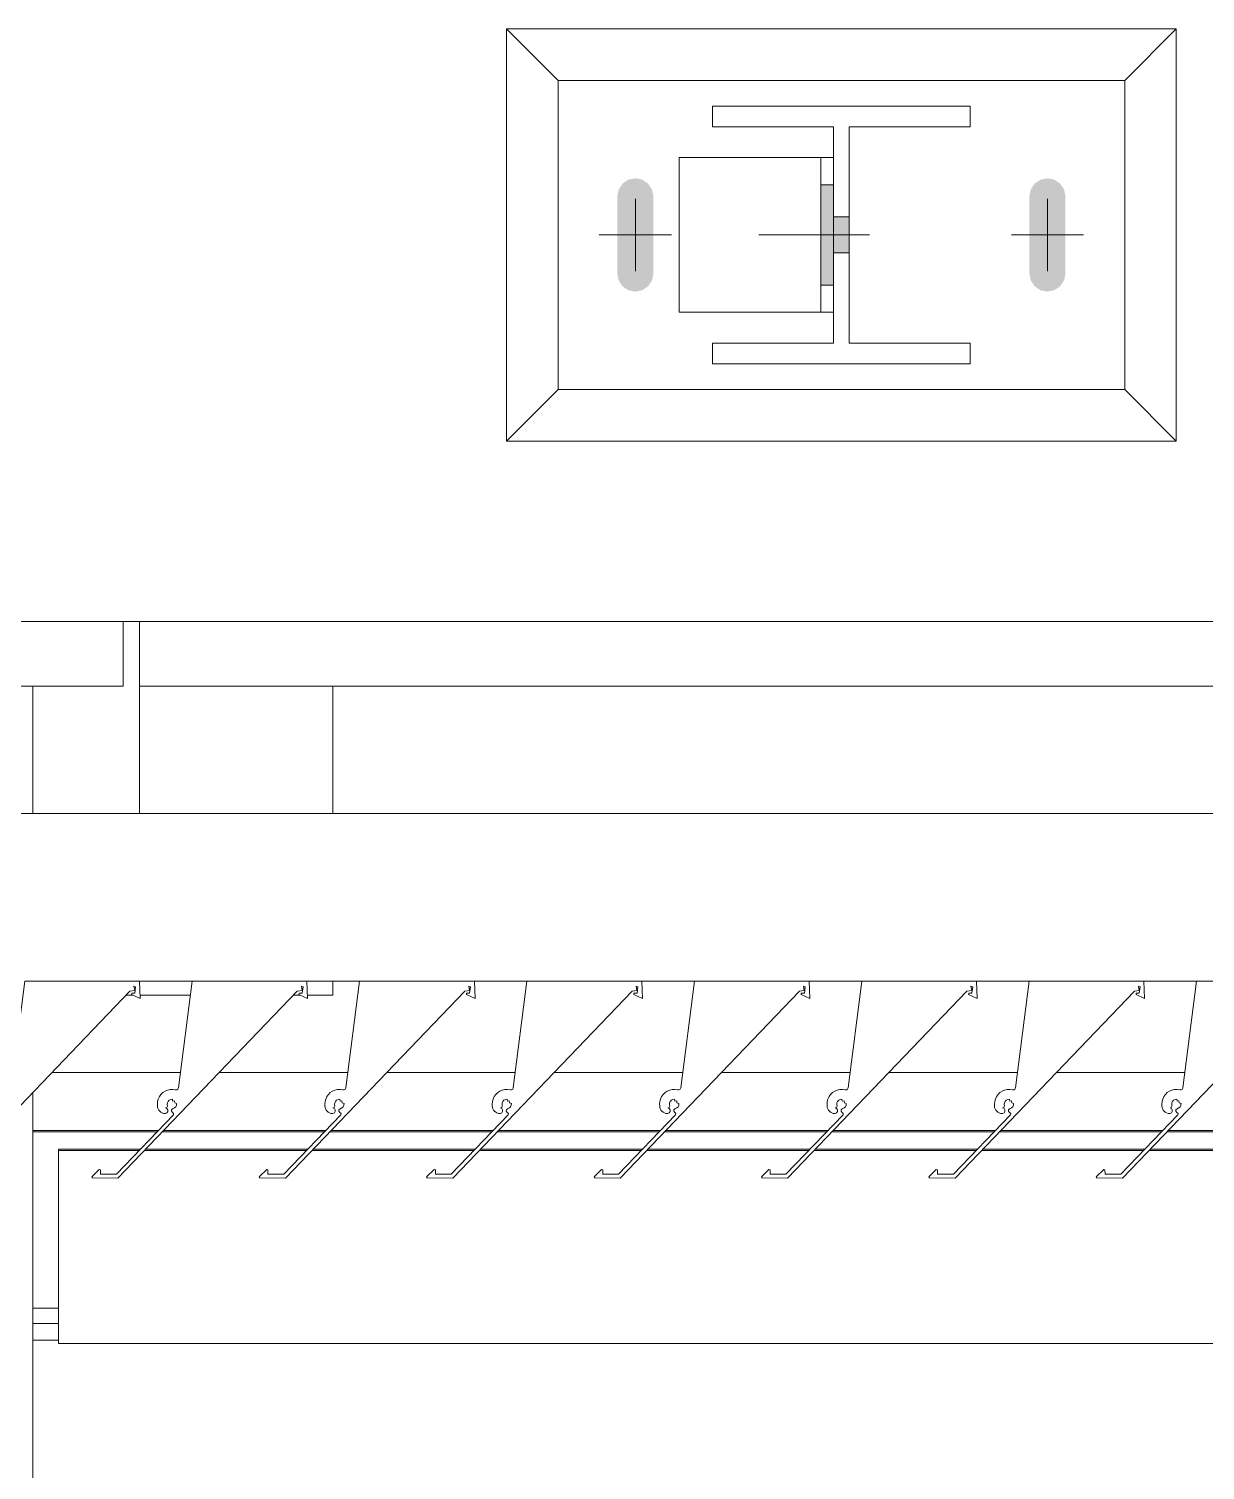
# Model space of a CAD drawing. Header units: millimetres. Extents: x -220592 to 404889, y -217665 to 38245.
# Drawn here: x 7594.83 to 7599.39, y -48145.94 to -48140.34 of the extents above; entities that cross this region are included whole.
import ezdxf

# ---------------------------------------------------------------- set-up
doc = ezdxf.new("R2010")
doc.units = ezdxf.units.MM
doc.linetypes.add('XKITLINE00', pattern=[0])
doc.layers.add('000 - 0_HIDE_OBJ_FRAMING_DEF_SUB_1', color=7, linetype='Continuous')
doc.layers.add('Bolt', color=7, linetype='Continuous', lineweight=0)
doc.layers.add('Part', color=7, linetype='Continuous', lineweight=0)

# ---------------------------------------------------------------- blocks, each defined once
blk = doc.blocks.new('*A13531')
at = {"layer": '000 - 0_HIDE_OBJ_FRAMING_DEF_SUB_1', "color": 7, "linetype": 'XKITLINE00', "lineweight": 0}
blk.add_line((-135.563334, 67.570805), (-170.913334, 67.570805), dxfattribs=at)
blk = doc.blocks.new('*A13830')
at = {"layer": 'Part', "color": 7, "linetype": 'XKITLINE00', "lineweight": 0}
for p, q in [((-142.388308, 67.320805), (-137.388308, 67.320805)), ((-142.728411, 65.820805), (-142.229659, 65.820805)), ((-142.078411, 65.820805), (-141.579659, 65.820805)), ((-141.428411, 65.820805), (-140.929659, 65.820805)), ((-140.778411, 65.820805), (-140.279659, 65.820805)), ((-140.128411, 65.820805), (-139.629659, 65.820805)), ((-139.478411, 65.820805), (-138.979659, 65.820805)), ((-138.828411, 65.820805), (-138.329659, 65.820805))]:
    blk.add_line(p, q, dxfattribs=at)
blk = doc.blocks.new('*A13832')
at = {"layer": 'Part', "color": 7, "linetype": 'XKITLINE00', "lineweight": 0}
for p, q in [((-143.122111, 65.410777), (-142.425865, 66.135899)), ((-142.834201, 66.175699), (-142.887231, 65.761693)), ((-142.388531, 66.175691), (-142.834201, 66.175699)), ((-142.425865, 66.135899), (-142.407322, 66.138796)), ((-142.418984, 66.128664), (-142.419396, 66.123541)), ((-142.406793, 66.128793), (-142.418984, 66.128664)), ((-142.407322, 66.138796), (-142.410226, 66.155812)), ((-142.410226, 66.155812), (-142.403653, 66.153776)), ((-142.406793, 66.128793), (-142.403653, 66.153776)), ((-142.385909, 66.108006), (-142.388531, 66.175691)), ((-142.419396, 66.123541), (-142.385909, 66.108006)), ((-142.947844, 65.742492), (-142.955231, 65.735396)), ((-142.939294, 65.748132), (-142.947844, 65.742492)), ((-142.929864, 65.75213), (-142.939294, 65.748132)), ((-142.919865, 65.754353), (-142.929864, 65.75213)), ((-142.909629, 65.754728), (-142.919865, 65.754353)), ((-142.899495, 65.753242), (-142.909629, 65.754728)), ((-142.893972, 65.753481), (-142.899495, 65.753242)), ((-142.889421, 65.756618), (-142.893972, 65.753481)), ((-142.887231, 65.761693), (-142.889421, 65.756618)), ((-142.968205, 65.707916), (-142.96899, 65.697703)), ((-142.96899, 65.697703), (-142.968892, 65.690904)), ((-142.968892, 65.690904), (-142.968256, 65.685176)), ((-142.968256, 65.685176), (-142.966537, 65.679675)), ((-142.965582, 65.717817), (-142.968205, 65.707916)), ((-142.961209, 65.727079), (-142.965582, 65.717817)), ((-142.955231, 65.735396), (-142.961209, 65.727079)), ((-142.937334, 65.683455), (-142.932353, 65.685485)), ((-142.931862, 65.680513), (-142.937334, 65.683455)), ((-142.932353, 65.685485), (-142.929946, 65.690296)), ((-142.930851, 65.696214), (-142.930507, 65.702714)), ((-142.929946, 65.690296), (-142.930851, 65.696214)), ((-142.930507, 65.702714), (-142.927909, 65.708682)), ((-142.927909, 65.708682), (-142.923387, 65.713364)), ((-142.923387, 65.713364), (-142.917513, 65.716166)), ((-142.917513, 65.716166), (-142.911029, 65.716735)), ((-142.911029, 65.716735), (-142.909923, 65.709029)), ((-142.902527, 65.683297), (-142.910101, 65.680183)), ((-142.909923, 65.709029), (-142.902863, 65.710199)), ((-142.902863, 65.710199), (-142.901919, 65.703034)), ((-142.897741, 65.687964), (-142.902527, 65.683297)), ((-142.901919, 65.703034), (-142.894528, 65.700712)), ((-142.894951, 65.69404), (-142.897741, 65.687964)), ((-142.894528, 65.700712), (-142.894951, 65.69404)), ((-142.907075, 65.656828), (-143.128477, 65.425812)), ((-142.966537, 65.679675), (-142.963797, 65.674605)), ((-142.963797, 65.674605), (-142.960139, 65.670151)), ((-142.960139, 65.670151), (-142.955696, 65.66648)), ((-142.955696, 65.66648), (-142.950633, 65.663726)), ((-142.950633, 65.663726), (-142.945137, 65.661991)), ((-142.945137, 65.661991), (-142.937367, 65.661495)), ((-142.937367, 65.661495), (-142.931893, 65.664135)), ((-142.931893, 65.664135), (-142.928656, 65.669279)), ((-142.928644, 65.675356), (-142.931862, 65.680513)), ((-142.928656, 65.669279), (-142.928644, 65.675356)), ((-142.914258, 65.676), (-142.914464, 65.670106)), ((-142.914464, 65.670106), (-142.91061, 65.665642)), ((-142.910101, 65.680183), (-142.914258, 65.676)), ((-142.91061, 65.665642), (-142.905983, 65.661987)), ((-142.905983, 65.661987), (-142.907075, 65.656828)), ((-143.194842, 65.44466), (-143.22373, 65.416011)), ((-143.22373, 65.416011), (-143.221262, 65.41133)), ((-143.221262, 65.41133), (-143.122111, 65.410777)), ((-143.189921, 65.443575), (-143.194842, 65.44466)), ((-143.189824, 65.426155), (-143.189921, 65.443575)), ((-143.128477, 65.425812), (-143.189824, 65.426155))]:
    blk.add_line(p, q, dxfattribs=at)
blk = doc.blocks.new('*A13834')
at = {"layer": 'Part', "color": 7, "linetype": 'XKITLINE00', "lineweight": 0}
for p, q in [((-144.838405, 66.825501), (-134.468045, 66.825501)), ((-142.388523, 66.175501), (-142.184226, 66.175501)), ((-141.738523, 66.175501), (-141.534226, 66.175501)), ((-141.088523, 66.175501), (-140.884226, 66.175501)), ((-140.438523, 66.175501), (-140.234226, 66.175501)), ((-139.788523, 66.175501), (-139.584226, 66.175501)), ((-139.138523, 66.175501), (-138.934226, 66.175501)), ((-138.488523, 66.175501), (-138.284226, 66.175501))]:
    blk.add_line(p, q, dxfattribs=at)
blk = doc.blocks.new('*A13835')
at = {"layer": 'Part', "color": 7, "linetype": 'XKITLINE00', "lineweight": 0}
for p, q in [((-145.152583, 67.320789), (-145.152583, 67.570789)), ((-142.452583, 67.320789), (-142.452583, 67.570789)), ((-145.152583, 67.320789), (-142.452583, 67.320789))]:
    blk.add_line(p, q, dxfattribs=at)
blk = doc.blocks.new('*A13843')
at = {"layer": 'Part', "color": 7, "linetype": 'XKITLINE00', "lineweight": 0}
for p, q in [((-138.572111, 65.410777), (-137.875865, 66.135899)), ((-138.284201, 66.175699), (-138.337231, 65.761693)), ((-137.838531, 66.175691), (-138.284201, 66.175699)), ((-137.875865, 66.135899), (-137.857322, 66.138796)), ((-137.868984, 66.128664), (-137.869396, 66.123541)), ((-137.856793, 66.128793), (-137.868984, 66.128664)), ((-137.857322, 66.138796), (-137.860226, 66.155812)), ((-137.860226, 66.155812), (-137.853653, 66.153776)), ((-137.856793, 66.128793), (-137.853653, 66.153776)), ((-137.835909, 66.108006), (-137.838531, 66.175691)), ((-137.869396, 66.123541), (-137.835909, 66.108006)), ((-138.397844, 65.742492), (-138.405231, 65.735396)), ((-138.389294, 65.748132), (-138.397844, 65.742492)), ((-138.379864, 65.75213), (-138.389294, 65.748132)), ((-138.369865, 65.754353), (-138.379864, 65.75213)), ((-138.359629, 65.754728), (-138.369865, 65.754353)), ((-138.349495, 65.753242), (-138.359629, 65.754728)), ((-138.343972, 65.753481), (-138.349495, 65.753242)), ((-138.339421, 65.756618), (-138.343972, 65.753481)), ((-138.337231, 65.761693), (-138.339421, 65.756618)), ((-138.418205, 65.707916), (-138.41899, 65.697703)), ((-138.41899, 65.697703), (-138.418892, 65.690904)), ((-138.418892, 65.690904), (-138.418256, 65.685176)), ((-138.418256, 65.685176), (-138.416537, 65.679675)), ((-138.415582, 65.717817), (-138.418205, 65.707916)), ((-138.411209, 65.727079), (-138.415582, 65.717817)), ((-138.405231, 65.735396), (-138.411209, 65.727079)), ((-138.387334, 65.683455), (-138.382353, 65.685485)), ((-138.381862, 65.680513), (-138.387334, 65.683455)), ((-138.382353, 65.685485), (-138.379946, 65.690296)), ((-138.380851, 65.696214), (-138.380507, 65.702714)), ((-138.379946, 65.690296), (-138.380851, 65.696214)), ((-138.380507, 65.702714), (-138.377909, 65.708682)), ((-138.377909, 65.708682), (-138.373387, 65.713364)), ((-138.373387, 65.713364), (-138.367513, 65.716166)), ((-138.367513, 65.716166), (-138.361029, 65.716735)), ((-138.361029, 65.716735), (-138.359923, 65.709029)), ((-138.352527, 65.683297), (-138.360101, 65.680183)), ((-138.359923, 65.709029), (-138.352863, 65.710199)), ((-138.352863, 65.710199), (-138.351919, 65.703034)), ((-138.347741, 65.687964), (-138.352527, 65.683297)), ((-138.351919, 65.703034), (-138.344528, 65.700712)), ((-138.344951, 65.69404), (-138.347741, 65.687964)), ((-138.344528, 65.700712), (-138.344951, 65.69404)), ((-138.357075, 65.656828), (-138.578477, 65.425812)), ((-138.416537, 65.679675), (-138.413797, 65.674605)), ((-138.413797, 65.674605), (-138.410139, 65.670151)), ((-138.410139, 65.670151), (-138.405696, 65.66648)), ((-138.405696, 65.66648), (-138.400633, 65.663726)), ((-138.400633, 65.663726), (-138.395137, 65.661991)), ((-138.395137, 65.661991), (-138.387367, 65.661495)), ((-138.387367, 65.661495), (-138.381893, 65.664135)), ((-138.381893, 65.664135), (-138.378656, 65.669279)), ((-138.378644, 65.675356), (-138.381862, 65.680513)), ((-138.378656, 65.669279), (-138.378644, 65.675356)), ((-138.364258, 65.676), (-138.364464, 65.670106)), ((-138.364464, 65.670106), (-138.36061, 65.665642)), ((-138.360101, 65.680183), (-138.364258, 65.676)), ((-138.36061, 65.665642), (-138.355983, 65.661987)), ((-138.355983, 65.661987), (-138.357075, 65.656828)), ((-138.644842, 65.44466), (-138.67373, 65.416011)), ((-138.67373, 65.416011), (-138.671262, 65.41133)), ((-138.671262, 65.41133), (-138.572111, 65.410777)), ((-138.639921, 65.443575), (-138.644842, 65.44466)), ((-138.639824, 65.426155), (-138.639921, 65.443575)), ((-138.578477, 65.425812), (-138.639824, 65.426155))]:
    blk.add_line(p, q, dxfattribs=at)
blk = doc.blocks.new('*A13852')
at = {"layer": '000 - 0_HIDE_OBJ_FRAMING_DEF_SUB_1', "color": 7, "linetype": 'XKITLINE00', "lineweight": 0}
for p, q in [((-142.802542, 65.595903), (-142.315465, 65.595903)), ((-142.802542, 65.590669), (-142.32048, 65.590669)), ((-142.299382, 65.590669), (-141.67048, 65.590669)), ((-142.294357, 65.595903), (-141.665465, 65.595903)), ((-141.649382, 65.590669), (-141.02048, 65.590669)), ((-141.644357, 65.595903), (-141.015465, 65.595903)), ((-140.999382, 65.590669), (-140.37048, 65.590669)), ((-140.994357, 65.595903), (-140.365465, 65.595903)), ((-140.349382, 65.590669), (-139.72048, 65.590669)), ((-140.344357, 65.595903), (-139.715465, 65.595903)), ((-139.699382, 65.590669), (-139.07048, 65.590669)), ((-139.694357, 65.595903), (-139.065465, 65.595903)), ((-139.049382, 65.590669), (-138.42048, 65.590669)), ((-139.044357, 65.595903), (-138.415465, 65.595903)), ((-138.399382, 65.590669), (-137.77048, 65.590669)), ((-138.394357, 65.595903), (-137.765465, 65.595903)), ((-142.702542, 65.522633), (-142.385686, 65.522633)), ((-142.702542, 65.522633), (-142.702542, 65.517399)), ((-142.702542, 65.517399), (-142.390702, 65.517399)), ((-142.702542, 65.517399), (-142.702542, 64.768427)), ((-142.369735, 65.517399), (-141.740702, 65.517399)), ((-142.364709, 65.522633), (-141.735686, 65.522633)), ((-141.719735, 65.517399), (-141.090702, 65.517399)), ((-141.714709, 65.522633), (-141.085686, 65.522633)), ((-141.069735, 65.517399), (-140.440702, 65.517399)), ((-141.064709, 65.522633), (-140.435686, 65.522633)), ((-140.419735, 65.517399), (-139.790702, 65.517399)), ((-140.414709, 65.522633), (-139.785686, 65.522633)), ((-139.769735, 65.517399), (-139.140702, 65.517399)), ((-139.764709, 65.522633), (-139.135686, 65.522633)), ((-139.119735, 65.517399), (-138.490702, 65.517399)), ((-139.114709, 65.522633), (-138.485686, 65.522633)), ((-138.469735, 65.517399), (-137.840702, 65.517399)), ((-138.464709, 65.522633), (-137.835686, 65.522633)), ((-142.802542, 64.906608), (-142.702542, 64.906608)), ((-142.802542, 64.846422), (-142.702542, 64.846422)), ((-142.802542, 64.781511), (-142.702542, 64.781511)), ((-142.702542, 64.768427), (-130.485516, 64.768427))]:
    blk.add_line(p, q, dxfattribs=at)
blk = doc.blocks.new('*A13887')
at = {"layer": '000 - 0_HIDE_OBJ_FRAMING_DEF_SUB_1', "color": 7, "linetype": 'XKITLINE00', "lineweight": 0}
for p, q in [((-142.802542, 66.825501), (-142.802542, 67.320789)), ((-142.802542, 51.974805), (-142.802542, 65.743599))]:
    blk.add_line(p, q, dxfattribs=at)
blk = doc.blocks.new('*A13955')
at = {"layer": 'Part', "color": 7, "linetype": 'XKITLINE00', "lineweight": 0}
for p, q in [((-139.222111, 65.410777), (-138.525865, 66.135899)), ((-138.934201, 66.175699), (-138.987231, 65.761693)), ((-138.488531, 66.175691), (-138.934201, 66.175699)), ((-138.525865, 66.135899), (-138.507322, 66.138796)), ((-138.518984, 66.128664), (-138.519396, 66.123541)), ((-138.506793, 66.128793), (-138.518984, 66.128664)), ((-138.507322, 66.138796), (-138.510226, 66.155812)), ((-138.510226, 66.155812), (-138.503653, 66.153776)), ((-138.506793, 66.128793), (-138.503653, 66.153776)), ((-138.485909, 66.108006), (-138.488531, 66.175691)), ((-138.519396, 66.123541), (-138.485909, 66.108006)), ((-139.047844, 65.742492), (-139.055231, 65.735396)), ((-139.039294, 65.748132), (-139.047844, 65.742492)), ((-139.029864, 65.75213), (-139.039294, 65.748132)), ((-139.019865, 65.754353), (-139.029864, 65.75213)), ((-139.009629, 65.754728), (-139.019865, 65.754353)), ((-138.999495, 65.753242), (-139.009629, 65.754728)), ((-138.993972, 65.753481), (-138.999495, 65.753242)), ((-138.989421, 65.756618), (-138.993972, 65.753481)), ((-138.987231, 65.761693), (-138.989421, 65.756618)), ((-139.068205, 65.707916), (-139.06899, 65.697703)), ((-139.06899, 65.697703), (-139.068892, 65.690904)), ((-139.068892, 65.690904), (-139.068256, 65.685176)), ((-139.068256, 65.685176), (-139.066537, 65.679675)), ((-139.065582, 65.717817), (-139.068205, 65.707916)), ((-139.061209, 65.727079), (-139.065582, 65.717817)), ((-139.055231, 65.735396), (-139.061209, 65.727079)), ((-139.037334, 65.683455), (-139.032353, 65.685485)), ((-139.031862, 65.680513), (-139.037334, 65.683455)), ((-139.032353, 65.685485), (-139.029946, 65.690296)), ((-139.030851, 65.696214), (-139.030507, 65.702714)), ((-139.029946, 65.690296), (-139.030851, 65.696214)), ((-139.030507, 65.702714), (-139.027909, 65.708682)), ((-139.027909, 65.708682), (-139.023387, 65.713364)), ((-139.023387, 65.713364), (-139.017513, 65.716166)), ((-139.017513, 65.716166), (-139.011029, 65.716735)), ((-139.011029, 65.716735), (-139.009923, 65.709029)), ((-139.002527, 65.683297), (-139.010101, 65.680183)), ((-139.009923, 65.709029), (-139.002863, 65.710199)), ((-139.002863, 65.710199), (-139.001919, 65.703034)), ((-138.997741, 65.687964), (-139.002527, 65.683297)), ((-139.001919, 65.703034), (-138.994528, 65.700712)), ((-138.994951, 65.69404), (-138.997741, 65.687964)), ((-138.994528, 65.700712), (-138.994951, 65.69404)), ((-139.007075, 65.656828), (-139.228477, 65.425812)), ((-139.066537, 65.679675), (-139.063797, 65.674605)), ((-139.063797, 65.674605), (-139.060139, 65.670151)), ((-139.060139, 65.670151), (-139.055696, 65.66648)), ((-139.055696, 65.66648), (-139.050633, 65.663726)), ((-139.050633, 65.663726), (-139.045137, 65.661991)), ((-139.045137, 65.661991), (-139.037367, 65.661495)), ((-139.037367, 65.661495), (-139.031893, 65.664135)), ((-139.031893, 65.664135), (-139.028656, 65.669279)), ((-139.028644, 65.675356), (-139.031862, 65.680513)), ((-139.028656, 65.669279), (-139.028644, 65.675356)), ((-139.014258, 65.676), (-139.014464, 65.670106)), ((-139.014464, 65.670106), (-139.01061, 65.665642)), ((-139.010101, 65.680183), (-139.014258, 65.676)), ((-139.01061, 65.665642), (-139.005983, 65.661987)), ((-139.005983, 65.661987), (-139.007075, 65.656828)), ((-139.294842, 65.44466), (-139.32373, 65.416011)), ((-139.32373, 65.416011), (-139.321262, 65.41133)), ((-139.321262, 65.41133), (-139.222111, 65.410777)), ((-139.289921, 65.443575), (-139.294842, 65.44466)), ((-139.289824, 65.426155), (-139.289921, 65.443575)), ((-139.228477, 65.425812), (-139.289824, 65.426155))]:
    blk.add_line(p, q, dxfattribs=at)
blk = doc.blocks.new('*A13956')
at = {"layer": 'Part', "color": 7, "linetype": 'XKITLINE00', "lineweight": 0}
for p, q in [((-139.872111, 65.410777), (-139.175865, 66.135899)), ((-139.584201, 66.175699), (-139.637231, 65.761693)), ((-139.138531, 66.175691), (-139.584201, 66.175699)), ((-139.175865, 66.135899), (-139.157322, 66.138796)), ((-139.168984, 66.128664), (-139.169396, 66.123541)), ((-139.156793, 66.128793), (-139.168984, 66.128664)), ((-139.157322, 66.138796), (-139.160226, 66.155812)), ((-139.160226, 66.155812), (-139.153653, 66.153776)), ((-139.156793, 66.128793), (-139.153653, 66.153776)), ((-139.135909, 66.108006), (-139.138531, 66.175691)), ((-139.169396, 66.123541), (-139.135909, 66.108006)), ((-139.697844, 65.742492), (-139.705231, 65.735396)), ((-139.689294, 65.748132), (-139.697844, 65.742492)), ((-139.679864, 65.75213), (-139.689294, 65.748132)), ((-139.669865, 65.754353), (-139.679864, 65.75213)), ((-139.659629, 65.754728), (-139.669865, 65.754353)), ((-139.649495, 65.753242), (-139.659629, 65.754728)), ((-139.643972, 65.753481), (-139.649495, 65.753242)), ((-139.639421, 65.756618), (-139.643972, 65.753481)), ((-139.637231, 65.761693), (-139.639421, 65.756618)), ((-139.718205, 65.707916), (-139.71899, 65.697703)), ((-139.71899, 65.697703), (-139.718892, 65.690904)), ((-139.718892, 65.690904), (-139.718256, 65.685176)), ((-139.718256, 65.685176), (-139.716537, 65.679675)), ((-139.715582, 65.717817), (-139.718205, 65.707916)), ((-139.711209, 65.727079), (-139.715582, 65.717817)), ((-139.705231, 65.735396), (-139.711209, 65.727079)), ((-139.687334, 65.683455), (-139.682353, 65.685485)), ((-139.681862, 65.680513), (-139.687334, 65.683455)), ((-139.682353, 65.685485), (-139.679946, 65.690296)), ((-139.680851, 65.696214), (-139.680507, 65.702714)), ((-139.679946, 65.690296), (-139.680851, 65.696214)), ((-139.680507, 65.702714), (-139.677909, 65.708682)), ((-139.677909, 65.708682), (-139.673387, 65.713364)), ((-139.673387, 65.713364), (-139.667513, 65.716166)), ((-139.667513, 65.716166), (-139.661029, 65.716735)), ((-139.661029, 65.716735), (-139.659923, 65.709029)), ((-139.652527, 65.683297), (-139.660101, 65.680183)), ((-139.659923, 65.709029), (-139.652863, 65.710199)), ((-139.652863, 65.710199), (-139.651919, 65.703034)), ((-139.647741, 65.687964), (-139.652527, 65.683297)), ((-139.651919, 65.703034), (-139.644528, 65.700712)), ((-139.644951, 65.69404), (-139.647741, 65.687964)), ((-139.644528, 65.700712), (-139.644951, 65.69404)), ((-139.657075, 65.656828), (-139.878477, 65.425812)), ((-139.716537, 65.679675), (-139.713797, 65.674605)), ((-139.713797, 65.674605), (-139.710139, 65.670151)), ((-139.710139, 65.670151), (-139.705696, 65.66648)), ((-139.705696, 65.66648), (-139.700633, 65.663726)), ((-139.700633, 65.663726), (-139.695137, 65.661991)), ((-139.695137, 65.661991), (-139.687367, 65.661495)), ((-139.687367, 65.661495), (-139.681893, 65.664135)), ((-139.681893, 65.664135), (-139.678656, 65.669279)), ((-139.678644, 65.675356), (-139.681862, 65.680513)), ((-139.678656, 65.669279), (-139.678644, 65.675356)), ((-139.664258, 65.676), (-139.664464, 65.670106)), ((-139.664464, 65.670106), (-139.66061, 65.665642)), ((-139.660101, 65.680183), (-139.664258, 65.676)), ((-139.66061, 65.665642), (-139.655983, 65.661987)), ((-139.655983, 65.661987), (-139.657075, 65.656828)), ((-139.944842, 65.44466), (-139.97373, 65.416011)), ((-139.97373, 65.416011), (-139.971262, 65.41133)), ((-139.971262, 65.41133), (-139.872111, 65.410777)), ((-139.939921, 65.443575), (-139.944842, 65.44466)), ((-139.939824, 65.426155), (-139.939921, 65.443575)), ((-139.878477, 65.425812), (-139.939824, 65.426155))]:
    blk.add_line(p, q, dxfattribs=at)
blk = doc.blocks.new('*A13957')
at = {"layer": 'Part', "color": 7, "linetype": 'XKITLINE00', "lineweight": 0}
for p, q in [((-140.522111, 65.410777), (-139.825865, 66.135899)), ((-140.234201, 66.175699), (-140.287231, 65.761693)), ((-139.788531, 66.175691), (-140.234201, 66.175699)), ((-139.825865, 66.135899), (-139.807322, 66.138796)), ((-139.818984, 66.128664), (-139.819396, 66.123541)), ((-139.806793, 66.128793), (-139.818984, 66.128664)), ((-139.807322, 66.138796), (-139.810226, 66.155812)), ((-139.810226, 66.155812), (-139.803653, 66.153776)), ((-139.806793, 66.128793), (-139.803653, 66.153776)), ((-139.785909, 66.108006), (-139.788531, 66.175691)), ((-139.819396, 66.123541), (-139.785909, 66.108006)), ((-140.347844, 65.742492), (-140.355231, 65.735396)), ((-140.339294, 65.748132), (-140.347844, 65.742492)), ((-140.329864, 65.75213), (-140.339294, 65.748132)), ((-140.319865, 65.754353), (-140.329864, 65.75213)), ((-140.309629, 65.754728), (-140.319865, 65.754353)), ((-140.299495, 65.753242), (-140.309629, 65.754728)), ((-140.293972, 65.753481), (-140.299495, 65.753242)), ((-140.289421, 65.756618), (-140.293972, 65.753481)), ((-140.287231, 65.761693), (-140.289421, 65.756618)), ((-140.368205, 65.707916), (-140.36899, 65.697703)), ((-140.36899, 65.697703), (-140.368892, 65.690904)), ((-140.368892, 65.690904), (-140.368256, 65.685176)), ((-140.368256, 65.685176), (-140.366537, 65.679675)), ((-140.365582, 65.717817), (-140.368205, 65.707916)), ((-140.361209, 65.727079), (-140.365582, 65.717817)), ((-140.355231, 65.735396), (-140.361209, 65.727079)), ((-140.337334, 65.683455), (-140.332353, 65.685485)), ((-140.331862, 65.680513), (-140.337334, 65.683455)), ((-140.332353, 65.685485), (-140.329946, 65.690296)), ((-140.330851, 65.696214), (-140.330507, 65.702714)), ((-140.329946, 65.690296), (-140.330851, 65.696214)), ((-140.330507, 65.702714), (-140.327909, 65.708682)), ((-140.327909, 65.708682), (-140.323387, 65.713364)), ((-140.323387, 65.713364), (-140.317513, 65.716166)), ((-140.317513, 65.716166), (-140.311029, 65.716735)), ((-140.311029, 65.716735), (-140.309923, 65.709029)), ((-140.302527, 65.683297), (-140.310101, 65.680183)), ((-140.309923, 65.709029), (-140.302863, 65.710199)), ((-140.302863, 65.710199), (-140.301919, 65.703034)), ((-140.297741, 65.687964), (-140.302527, 65.683297)), ((-140.301919, 65.703034), (-140.294528, 65.700712)), ((-140.294951, 65.69404), (-140.297741, 65.687964)), ((-140.294528, 65.700712), (-140.294951, 65.69404)), ((-140.307075, 65.656828), (-140.528477, 65.425812)), ((-140.366537, 65.679675), (-140.363797, 65.674605)), ((-140.363797, 65.674605), (-140.360139, 65.670151)), ((-140.360139, 65.670151), (-140.355696, 65.66648)), ((-140.355696, 65.66648), (-140.350633, 65.663726)), ((-140.350633, 65.663726), (-140.345137, 65.661991)), ((-140.345137, 65.661991), (-140.337367, 65.661495)), ((-140.337367, 65.661495), (-140.331893, 65.664135)), ((-140.331893, 65.664135), (-140.328656, 65.669279)), ((-140.328644, 65.675356), (-140.331862, 65.680513)), ((-140.328656, 65.669279), (-140.328644, 65.675356)), ((-140.314258, 65.676), (-140.314464, 65.670106)), ((-140.314464, 65.670106), (-140.31061, 65.665642)), ((-140.310101, 65.680183), (-140.314258, 65.676)), ((-140.31061, 65.665642), (-140.305983, 65.661987)), ((-140.305983, 65.661987), (-140.307075, 65.656828)), ((-140.594842, 65.44466), (-140.62373, 65.416011)), ((-140.62373, 65.416011), (-140.621262, 65.41133)), ((-140.621262, 65.41133), (-140.522111, 65.410777)), ((-140.589921, 65.443575), (-140.594842, 65.44466)), ((-140.589824, 65.426155), (-140.589921, 65.443575)), ((-140.528477, 65.425812), (-140.589824, 65.426155))]:
    blk.add_line(p, q, dxfattribs=at)
blk = doc.blocks.new('*A13958')
at = {"layer": 'Part', "color": 7, "linetype": 'XKITLINE00', "lineweight": 0}
for p, q in [((-141.172111, 65.410777), (-140.475865, 66.135899)), ((-140.884201, 66.175699), (-140.937231, 65.761693)), ((-140.438531, 66.175691), (-140.884201, 66.175699)), ((-140.475865, 66.135899), (-140.457322, 66.138796)), ((-140.468984, 66.128664), (-140.469396, 66.123541)), ((-140.456793, 66.128793), (-140.468984, 66.128664)), ((-140.457322, 66.138796), (-140.460226, 66.155812)), ((-140.460226, 66.155812), (-140.453653, 66.153776)), ((-140.456793, 66.128793), (-140.453653, 66.153776)), ((-140.435909, 66.108006), (-140.438531, 66.175691)), ((-140.469396, 66.123541), (-140.435909, 66.108006)), ((-140.997844, 65.742492), (-141.005231, 65.735396)), ((-140.989294, 65.748132), (-140.997844, 65.742492)), ((-140.979864, 65.75213), (-140.989294, 65.748132)), ((-140.969865, 65.754353), (-140.979864, 65.75213)), ((-140.959629, 65.754728), (-140.969865, 65.754353)), ((-140.949495, 65.753242), (-140.959629, 65.754728)), ((-140.943972, 65.753481), (-140.949495, 65.753242)), ((-140.939421, 65.756618), (-140.943972, 65.753481)), ((-140.937231, 65.761693), (-140.939421, 65.756618)), ((-141.018205, 65.707916), (-141.01899, 65.697703)), ((-141.01899, 65.697703), (-141.018892, 65.690904)), ((-141.018892, 65.690904), (-141.018256, 65.685176)), ((-141.018256, 65.685176), (-141.016537, 65.679675)), ((-141.015582, 65.717817), (-141.018205, 65.707916)), ((-141.011209, 65.727079), (-141.015582, 65.717817)), ((-141.005231, 65.735396), (-141.011209, 65.727079)), ((-140.987334, 65.683455), (-140.982353, 65.685485)), ((-140.981862, 65.680513), (-140.987334, 65.683455)), ((-140.982353, 65.685485), (-140.979946, 65.690296)), ((-140.980851, 65.696214), (-140.980507, 65.702714)), ((-140.979946, 65.690296), (-140.980851, 65.696214)), ((-140.980507, 65.702714), (-140.977909, 65.708682)), ((-140.977909, 65.708682), (-140.973387, 65.713364)), ((-140.973387, 65.713364), (-140.967513, 65.716166)), ((-140.967513, 65.716166), (-140.961029, 65.716735)), ((-140.961029, 65.716735), (-140.959923, 65.709029)), ((-140.952527, 65.683297), (-140.960101, 65.680183)), ((-140.959923, 65.709029), (-140.952863, 65.710199)), ((-140.952863, 65.710199), (-140.951919, 65.703034)), ((-140.947741, 65.687964), (-140.952527, 65.683297)), ((-140.951919, 65.703034), (-140.944528, 65.700712)), ((-140.944951, 65.69404), (-140.947741, 65.687964)), ((-140.944528, 65.700712), (-140.944951, 65.69404)), ((-140.957075, 65.656828), (-141.178477, 65.425812)), ((-141.016537, 65.679675), (-141.013797, 65.674605)), ((-141.013797, 65.674605), (-141.010139, 65.670151)), ((-141.010139, 65.670151), (-141.005696, 65.66648)), ((-141.005696, 65.66648), (-141.000633, 65.663726)), ((-141.000633, 65.663726), (-140.995137, 65.661991)), ((-140.995137, 65.661991), (-140.987367, 65.661495)), ((-140.987367, 65.661495), (-140.981893, 65.664135)), ((-140.981893, 65.664135), (-140.978656, 65.669279)), ((-140.978644, 65.675356), (-140.981862, 65.680513)), ((-140.978656, 65.669279), (-140.978644, 65.675356)), ((-140.964258, 65.676), (-140.964464, 65.670106)), ((-140.964464, 65.670106), (-140.96061, 65.665642)), ((-140.960101, 65.680183), (-140.964258, 65.676)), ((-140.96061, 65.665642), (-140.955983, 65.661987)), ((-140.955983, 65.661987), (-140.957075, 65.656828)), ((-141.244842, 65.44466), (-141.27373, 65.416011)), ((-141.27373, 65.416011), (-141.271262, 65.41133)), ((-141.271262, 65.41133), (-141.172111, 65.410777)), ((-141.239921, 65.443575), (-141.244842, 65.44466)), ((-141.239824, 65.426155), (-141.239921, 65.443575)), ((-141.178477, 65.425812), (-141.239824, 65.426155))]:
    blk.add_line(p, q, dxfattribs=at)
blk = doc.blocks.new('*A13959')
at = {"layer": 'Part', "color": 7, "linetype": 'XKITLINE00', "lineweight": 0}
for p, q in [((-141.822111, 65.410777), (-141.125865, 66.135899)), ((-141.534201, 66.175699), (-141.587231, 65.761693)), ((-141.088531, 66.175691), (-141.534201, 66.175699)), ((-141.125865, 66.135899), (-141.107322, 66.138796)), ((-141.118984, 66.128664), (-141.119396, 66.123541)), ((-141.106793, 66.128793), (-141.118984, 66.128664)), ((-141.107322, 66.138796), (-141.110226, 66.155812)), ((-141.110226, 66.155812), (-141.103653, 66.153776)), ((-141.106793, 66.128793), (-141.103653, 66.153776)), ((-141.085909, 66.108006), (-141.088531, 66.175691)), ((-141.119396, 66.123541), (-141.085909, 66.108006)), ((-141.647844, 65.742492), (-141.655231, 65.735396)), ((-141.639294, 65.748132), (-141.647844, 65.742492)), ((-141.629864, 65.75213), (-141.639294, 65.748132)), ((-141.619865, 65.754353), (-141.629864, 65.75213)), ((-141.609629, 65.754728), (-141.619865, 65.754353)), ((-141.599495, 65.753242), (-141.609629, 65.754728)), ((-141.593972, 65.753481), (-141.599495, 65.753242)), ((-141.589421, 65.756618), (-141.593972, 65.753481)), ((-141.587231, 65.761693), (-141.589421, 65.756618)), ((-141.668205, 65.707916), (-141.66899, 65.697703)), ((-141.66899, 65.697703), (-141.668892, 65.690904)), ((-141.668892, 65.690904), (-141.668256, 65.685176)), ((-141.668256, 65.685176), (-141.666537, 65.679675)), ((-141.665582, 65.717817), (-141.668205, 65.707916)), ((-141.661209, 65.727079), (-141.665582, 65.717817)), ((-141.655231, 65.735396), (-141.661209, 65.727079)), ((-141.637334, 65.683455), (-141.632353, 65.685485)), ((-141.631862, 65.680513), (-141.637334, 65.683455)), ((-141.632353, 65.685485), (-141.629946, 65.690296)), ((-141.630851, 65.696214), (-141.630507, 65.702714)), ((-141.629946, 65.690296), (-141.630851, 65.696214)), ((-141.630507, 65.702714), (-141.627909, 65.708682)), ((-141.627909, 65.708682), (-141.623387, 65.713364)), ((-141.623387, 65.713364), (-141.617513, 65.716166)), ((-141.617513, 65.716166), (-141.611029, 65.716735)), ((-141.611029, 65.716735), (-141.609923, 65.709029)), ((-141.602527, 65.683297), (-141.610101, 65.680183)), ((-141.609923, 65.709029), (-141.602863, 65.710199)), ((-141.602863, 65.710199), (-141.601919, 65.703034)), ((-141.597741, 65.687964), (-141.602527, 65.683297)), ((-141.601919, 65.703034), (-141.594528, 65.700712)), ((-141.594951, 65.69404), (-141.597741, 65.687964)), ((-141.594528, 65.700712), (-141.594951, 65.69404)), ((-141.607075, 65.656828), (-141.828477, 65.425812)), ((-141.666537, 65.679675), (-141.663797, 65.674605)), ((-141.663797, 65.674605), (-141.660139, 65.670151)), ((-141.660139, 65.670151), (-141.655696, 65.66648)), ((-141.655696, 65.66648), (-141.650633, 65.663726)), ((-141.650633, 65.663726), (-141.645137, 65.661991)), ((-141.645137, 65.661991), (-141.637367, 65.661495)), ((-141.637367, 65.661495), (-141.631893, 65.664135)), ((-141.631893, 65.664135), (-141.628656, 65.669279)), ((-141.628644, 65.675356), (-141.631862, 65.680513)), ((-141.628656, 65.669279), (-141.628644, 65.675356)), ((-141.614258, 65.676), (-141.614464, 65.670106)), ((-141.614464, 65.670106), (-141.61061, 65.665642)), ((-141.610101, 65.680183), (-141.614258, 65.676)), ((-141.61061, 65.665642), (-141.605983, 65.661987)), ((-141.605983, 65.661987), (-141.607075, 65.656828)), ((-141.894842, 65.44466), (-141.92373, 65.416011)), ((-141.92373, 65.416011), (-141.921262, 65.41133)), ((-141.921262, 65.41133), (-141.822111, 65.410777)), ((-141.889921, 65.443575), (-141.894842, 65.44466)), ((-141.889824, 65.426155), (-141.889921, 65.443575)), ((-141.828477, 65.425812), (-141.889824, 65.426155))]:
    blk.add_line(p, q, dxfattribs=at)
blk = doc.blocks.new('*A13960')
at = {"layer": 'Part', "color": 7, "linetype": 'XKITLINE00', "lineweight": 0}
for p, q in [((-142.472111, 65.410777), (-141.775865, 66.135899)), ((-142.184201, 66.175699), (-142.237231, 65.761693)), ((-141.738531, 66.175691), (-142.184201, 66.175699)), ((-141.775865, 66.135899), (-141.757322, 66.138796)), ((-141.768984, 66.128664), (-141.769396, 66.123541)), ((-141.756793, 66.128793), (-141.768984, 66.128664)), ((-141.757322, 66.138796), (-141.760226, 66.155812)), ((-141.760226, 66.155812), (-141.753653, 66.153776)), ((-141.756793, 66.128793), (-141.753653, 66.153776)), ((-141.735909, 66.108006), (-141.738531, 66.175691)), ((-141.769396, 66.123541), (-141.735909, 66.108006)), ((-142.297844, 65.742492), (-142.305231, 65.735396)), ((-142.289294, 65.748132), (-142.297844, 65.742492)), ((-142.279864, 65.75213), (-142.289294, 65.748132)), ((-142.269865, 65.754353), (-142.279864, 65.75213)), ((-142.259629, 65.754728), (-142.269865, 65.754353)), ((-142.249495, 65.753242), (-142.259629, 65.754728)), ((-142.243972, 65.753481), (-142.249495, 65.753242)), ((-142.239421, 65.756618), (-142.243972, 65.753481)), ((-142.237231, 65.761693), (-142.239421, 65.756618)), ((-142.318205, 65.707916), (-142.31899, 65.697703)), ((-142.31899, 65.697703), (-142.318892, 65.690904)), ((-142.318892, 65.690904), (-142.318256, 65.685176)), ((-142.318256, 65.685176), (-142.316537, 65.679675)), ((-142.315582, 65.717817), (-142.318205, 65.707916)), ((-142.311209, 65.727079), (-142.315582, 65.717817)), ((-142.305231, 65.735396), (-142.311209, 65.727079)), ((-142.287334, 65.683455), (-142.282353, 65.685485)), ((-142.281862, 65.680513), (-142.287334, 65.683455)), ((-142.282353, 65.685485), (-142.279946, 65.690296)), ((-142.280851, 65.696214), (-142.280507, 65.702714)), ((-142.279946, 65.690296), (-142.280851, 65.696214)), ((-142.280507, 65.702714), (-142.277909, 65.708682)), ((-142.277909, 65.708682), (-142.273387, 65.713364)), ((-142.273387, 65.713364), (-142.267513, 65.716166)), ((-142.267513, 65.716166), (-142.261029, 65.716735)), ((-142.261029, 65.716735), (-142.259923, 65.709029)), ((-142.252527, 65.683297), (-142.260101, 65.680183)), ((-142.259923, 65.709029), (-142.252863, 65.710199)), ((-142.252863, 65.710199), (-142.251919, 65.703034)), ((-142.247741, 65.687964), (-142.252527, 65.683297)), ((-142.251919, 65.703034), (-142.244528, 65.700712)), ((-142.244951, 65.69404), (-142.247741, 65.687964)), ((-142.244528, 65.700712), (-142.244951, 65.69404)), ((-142.257075, 65.656828), (-142.478477, 65.425812)), ((-142.316537, 65.679675), (-142.313797, 65.674605)), ((-142.313797, 65.674605), (-142.310139, 65.670151)), ((-142.310139, 65.670151), (-142.305696, 65.66648)), ((-142.305696, 65.66648), (-142.300633, 65.663726)), ((-142.300633, 65.663726), (-142.295137, 65.661991)), ((-142.295137, 65.661991), (-142.287367, 65.661495)), ((-142.287367, 65.661495), (-142.281893, 65.664135)), ((-142.281893, 65.664135), (-142.278656, 65.669279)), ((-142.278644, 65.675356), (-142.281862, 65.680513)), ((-142.278656, 65.669279), (-142.278644, 65.675356)), ((-142.264258, 65.676), (-142.264464, 65.670106)), ((-142.264464, 65.670106), (-142.26061, 65.665642)), ((-142.260101, 65.680183), (-142.264258, 65.676)), ((-142.26061, 65.665642), (-142.255983, 65.661987)), ((-142.255983, 65.661987), (-142.257075, 65.656828)), ((-142.544842, 65.44466), (-142.57373, 65.416011)), ((-142.57373, 65.416011), (-142.571262, 65.41133)), ((-142.571262, 65.41133), (-142.472111, 65.410777)), ((-142.539921, 65.443575), (-142.544842, 65.44466)), ((-142.539824, 65.426155), (-142.539921, 65.443575)), ((-142.478477, 65.425812), (-142.539824, 65.426155))]:
    blk.add_line(p, q, dxfattribs=at)
blk = doc.blocks.new('*A13962')
at = {"layer": 'Part', "color": 7, "linetype": 'XKITLINE00', "lineweight": 0}
for p, q in [((-142.388308, 66.825501), (-142.388308, 67.57079)), ((-142.388308, 66.170805), (-142.388308, 66.175501))]:
    blk.add_line(p, q, dxfattribs=at)
blk = doc.blocks.new('*A13963')
at = {"layer": 'Part', "color": 7, "linetype": 'XKITLINE00', "lineweight": 0}
for p, q in [((-142.388308, 67.320805), (-141.638308, 67.320805)), ((-141.638308, 66.825501), (-141.638308, 67.320805)), ((-141.638308, 66.120805), (-141.638308, 66.175501)), ((-142.440358, 66.120805), (-142.413498, 66.120805)), ((-142.386404, 66.120805), (-142.191232, 66.120805)), ((-141.790358, 66.120805), (-141.763498, 66.120805)), ((-141.736404, 66.120805), (-141.638308, 66.120805))]:
    blk.add_line(p, q, dxfattribs=at)
blk = doc.blocks.new('*A13964')
at = {"layer": 'Part', "color": 7, "linetype": 'XKITLINE00', "lineweight": 0}
for p, q in [((-139.163449, 69.571741), (-140.163449, 69.571741)), ((-140.163449, 69.571741), (-140.163449, 69.491741)), ((-139.163449, 69.491741), (-139.163449, 69.571741)), ((-140.163449, 69.491741), (-139.693449, 69.491741)), ((-139.693449, 69.491741), (-139.693449, 68.651741)), ((-139.633449, 69.491741), (-139.163449, 69.491741)), ((-139.633449, 68.651741), (-139.633449, 69.491741)), ((-139.693449, 68.651741), (-140.163449, 68.651741)), ((-140.163449, 68.651741), (-140.163449, 68.571741)), ((-139.163449, 68.651741), (-139.633449, 68.651741)), ((-139.163449, 68.571741), (-139.163449, 68.651741)), ((-140.163449, 68.571741), (-139.163449, 68.571741))]:
    blk.add_line(p, q, dxfattribs=at)
blk = doc.blocks.new('*A13965')
at = {"layer": 'Bolt'}
for points in [[(-140.4902, 69.2864), (-140.4634, 69.2917), (-140.4367, 69.2864), (-140.414, 69.2712), (-140.3988, 69.2485), (-140.3934, 69.2217), (-140.3934, 68.9217), (-140.3988, 68.895), (-140.414, 68.8722), (-140.4367, 68.8571), (-140.4634, 68.8517), (-140.4902, 68.8571), (-140.5129, 68.8722), (-140.5281, 68.895), (-140.5334, 68.9217), (-140.5334, 69.2217), (-140.5281, 69.2485), (-140.5129, 69.2712)], [(-138.8902, 69.2864), (-138.8634, 69.2917), (-138.8367, 69.2864), (-138.814, 69.2712), (-138.7988, 69.2485), (-138.7934, 69.2217), (-138.7934, 68.9217), (-138.7988, 68.895), (-138.814, 68.8722), (-138.8367, 68.8571), (-138.8634, 68.8517), (-138.8902, 68.8571), (-138.9129, 68.8722), (-138.9281, 68.895), (-138.9334, 68.9217), (-138.9334, 69.2217), (-138.9281, 69.2485), (-138.9129, 69.2712)]]:
    blk.add_hatch(color=7, dxfattribs=at).paths.add_polyline_path(points, flags=17)
at = {"layer": 'Bolt', "color": 7, "linetype": 'XKITLINE00', "lineweight": 0}
for p, q in [((-140.4634, 68.9317), (-140.4634, 69.2117)), ((-138.8634, 68.9317), (-138.8634, 69.2117)), ((-140.6034, 69.0717), (-140.3234, 69.0717)), ((-139.0034, 69.0717), (-138.7234, 69.0717))]:
    blk.add_line(p, q, dxfattribs=at)
blk = doc.blocks.new('*A13966')
at = {"layer": 'Bolt'}
for points in [[(-139.6934, 68.8767), (-139.7434, 68.8767), (-139.7434, 69.2667), (-139.6934, 69.2667)], [(-139.6334, 69.0017), (-139.6934, 69.0017), (-139.6934, 69.1417), (-139.6334, 69.1417)]]:
    blk.add_hatch(color=7, dxfattribs=at).paths.add_polyline_path(points, flags=17)
at = {"layer": 'Bolt', "color": 7, "linetype": 'XKITLINE00', "lineweight": 0}
for p, q in [((-139.6934, 69.2667), (-139.7434, 69.2667)), ((-139.6334, 69.1417), (-139.6934, 69.1417)), ((-139.5542, 69.0717), (-139.9834, 69.0717)), ((-139.6334, 69.0017), (-139.6934, 69.0017)), ((-139.6934, 68.8767), (-139.7434, 68.8767))]:
    blk.add_line(p, q, dxfattribs=at)
blk = doc.blocks.new('*A13967')
at = {"layer": 'Part', "color": 7, "linetype": 'XKITLINE00', "lineweight": 0}
for p, q in [((-139.693449, 69.371741), (-140.293449, 69.371741)), ((-140.293449, 69.371741), (-140.293449, 68.771741)), ((-139.743449, 68.771741), (-139.743449, 69.371741)), ((-139.693449, 68.771741), (-140.293449, 68.771741))]:
    blk.add_line(p, q, dxfattribs=at)
blk = doc.blocks.new('*A13968')
at = {"layer": 'Part', "color": 7, "linetype": 'XKITLINE00', "lineweight": 0}
for p, q in [((-140.963449, 68.271741), (-140.963449, 69.871741)), ((-140.963449, 69.871741), (-138.363449, 69.871741)), ((-140.763449, 69.671741), (-140.963449, 69.871741)), ((-138.563449, 69.671741), (-138.363449, 69.871741)), ((-138.363449, 69.871741), (-138.363449, 68.271741)), ((-140.963449, 68.271741), (-140.763449, 68.471741)), ((-138.363449, 68.271741), (-138.563449, 68.471741)), ((-138.363449, 68.271741), (-140.963449, 68.271741))]:
    blk.add_line(p, q, dxfattribs=at)
blk = doc.blocks.new('*A13969')
at = {"layer": 'Part', "color": 7, "linetype": 'XKITLINE00', "lineweight": 0}
for p, q in [((-138.563449, 69.671741), (-140.763449, 69.671741)), ((-140.763449, 69.671741), (-140.763449, 68.471741)), ((-138.563449, 68.471741), (-138.563449, 69.671741)), ((-140.763449, 68.471741), (-138.563449, 68.471741))]:
    blk.add_line(p, q, dxfattribs=at)

msp = doc.modelspace()

# ---------------------------------------------------------------- block references
at = {"color": 7, "lineweight": 0}
for name in ['*A13531', '*A13968', '*A13969', '*A13964', '*A13967', '*A13965', '*A13966', '*A13835', '*A13962', '*A13830', '*A13887', '*A13963', '*A13834', '*A13832', '*A13960', '*A13959', '*A13958', '*A13957', '*A13956', '*A13955', '*A13843', '*A13852']:
    msp.add_blockref(name, (7737.6457, -48210.2152), dxfattribs=at)

doc.saveas('drawing.dxf')
